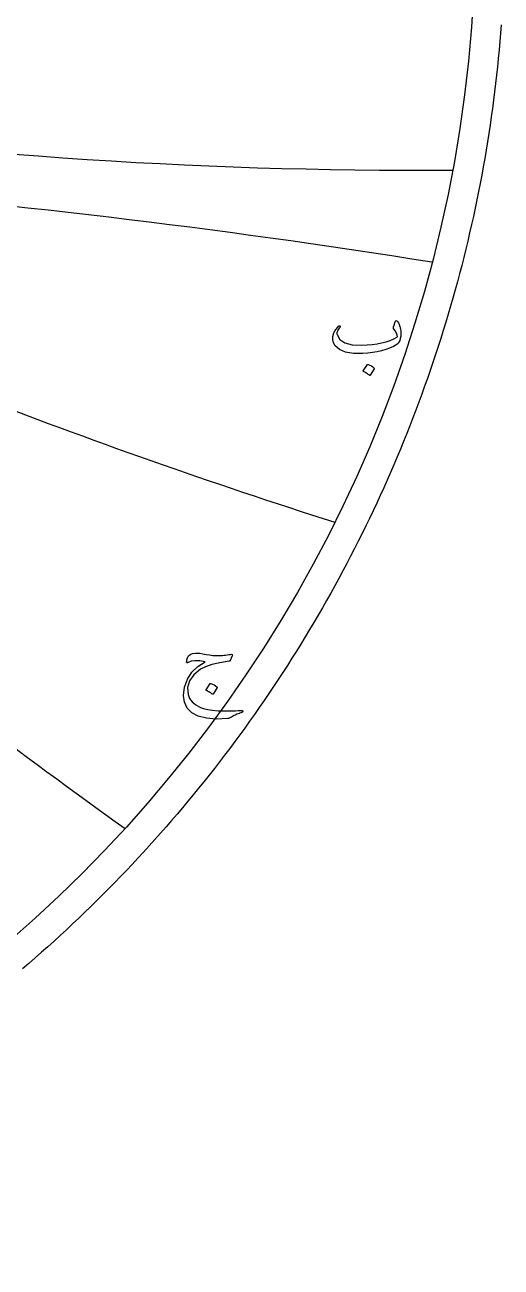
# Model space of a CAD drawing. Header units: millimetres. Extents: x -68 to 68, y -68 to 70.
# Drawn here: x 44.5 to 68.3, y -67 to -5 of the extents above; entities that cross this region are included whole.
import ezdxf

# ---------------------------------------------------------------- set-up
doc = ezdxf.new("R2010")
doc.units = ezdxf.units.MM
for name, color, linetype in [('CUT_OUTER', 1, 'Continuous'), ('ENGRAVE', 7, 'Continuous'), ('ENGRAVE_FINE', 8, 'Continuous'), ('TEXT', 5, 'Continuous')]:
    doc.layers.add(name, color=color, linetype=linetype)

msp = doc.modelspace()

# ---------------------------------------------------------------- linework, layer by layer
at = {"layer": 'CUT_OUTER'}
msp.add_lwpolyline([(68.2895, -5.0373), (68.2573, -5.4563), (68.2225, -5.875), (68.1852, -6.2935), (68.1453, -6.7117), (68.1028, -7.1297), (68.0578, -7.5475), (68.0102, -7.9649), (67.96, -8.3821), (67.9073, -8.7989), (67.8521, -9.2154), (67.7942, -9.6316), (67.7339, -10.0474), (67.6709, -10.4628), (67.6055, -10.8778), (67.5374, -11.2924), (67.4669, -11.7066), (67.3938, -12.1204), (67.3181, -12.5337), (67.24, -12.9465), (67.1593, -13.3588), (67.076, -13.7706), (66.9903, -14.182), (66.902, -14.5927), (66.8112, -15.003), (66.7179, -15.4126), (66.6221, -15.8217), (66.5237, -16.2302), (66.4229, -16.6381), (66.3196, -17.0453), (66.2137, -17.4519), (66.1054, -17.8579), (65.9946, -18.2632), (65.8813, -18.6677), (65.7655, -19.0716), (65.6472, -19.4748), (65.5265, -19.8772), (65.4033, -20.2789), (65.2776, -20.6799), (65.1495, -21.08), (65.0189, -21.4794), (64.8859, -21.8779), (64.7505, -22.2756), (64.6126, -22.6725), (64.4722, -23.0685), (64.3295, -23.4637), (64.1843, -23.858), (64.0367, -24.2513), (63.8867, -24.6438), (63.7343, -25.0354), (63.5795, -25.4259), (63.4222, -25.8156), (63.2627, -26.2042), (63.1007, -26.5919), (62.9363, -26.9786), (62.7696, -27.3643), (62.6005, -27.7489), (62.4291, -28.1325), (62.2553, -28.515), (62.0791, -28.8965), (61.9007, -29.2768), (61.7199, -29.6561), (61.5367, -30.0342), (61.3513, -30.4113), (61.1635, -30.7871), (60.9735, -31.1618), (60.7811, -31.5354), (60.5865, -31.9077), (60.3896, -32.2789), (60.1904, -32.6488), (59.9889, -33.0175), (59.7852, -33.385), (59.5792, -33.7512), (59.371, -34.1161), (59.1605, -34.4798), (58.9479, -34.8421), (58.733, -35.2032), (58.5159, -35.5629), (58.2965, -35.9213), (58.075, -36.2783), (57.8513, -36.634), (57.6255, -36.9882), (57.3974, -37.3411), (57.1672, -37.6926), (56.9349, -38.0427), (56.7004, -38.3913), (56.4638, -38.7385), (56.225, -39.0842), (55.9841, -39.4285), (55.7411, -39.7712), (55.4961, -40.1125), (55.2489, -40.4523), (54.9996, -40.7905), (54.7483, -41.1272), (54.4949, -41.4624), (54.2395, -41.796), (53.982, -42.128), (53.7225, -42.4584), (53.461, -42.7873), (53.1974, -43.1145), (52.9319, -43.4401), (52.6644, -43.764), (52.3948, -44.0864), (52.1233, -44.407), (51.8499, -44.726), (51.5745, -45.0433), (51.2971, -45.3589), (51.0178, -45.6728), (50.7366, -45.985), (50.4535, -46.2954), (50.1685, -46.6042), (49.8816, -46.9111), (49.5928, -47.2163), (49.3022, -47.5197), (49.0097, -47.8213), (48.7153, -48.1211), (48.4191, -48.4191), (48.1211, -48.7153), (47.8213, -49.0097), (47.5197, -49.3022), (47.2163, -49.5928), (46.9111, -49.8816), (46.6042, -50.1685), (46.2954, -50.4535), (45.985, -50.7366), (45.6728, -51.0178), (45.3589, -51.2971), (45.0433, -51.5745), (44.726, -51.8499), (44.407, -52.1233)], dxfattribs=at)
at = {"layer": 'ENGRAVE'}
msp.add_circle((0, 0), 67, dxfattribs=at)
for centre, radius, start, end in [((64.0554, 239.058), 251.3469, 261.538852, 270.412415), ((154.6262, 267.8205), 312.3469, 245.263509, 252.362359), ((291.4844, 291.4844), 414.5477, 228.966788, 234.290925)]:
    msp.add_arc(centre, radius, start, end, dxfattribs=at)
at = {"layer": 'ENGRAVE_FINE'}
msp.add_arc((0, -424.3012), 412.5496, 80.957515, 90, dxfattribs=at)
at = {"layer": 'TEXT'}
for points in [[(63.105, -19.8208), (63.1336, -19.8567), (63.1598, -19.8964), (63.1836, -19.9398), (63.205, -19.9869), (63.2241, -20.0374), (63.2407, -20.0912), (63.2549, -20.1482), (63.2668, -20.2083), (63.2822, -20.3291), (63.2859, -20.4489), (63.2779, -20.5676), (63.2583, -20.6852), (63.2284, -20.7901), (63.1901, -20.8747), (63.1433, -20.9391), (63.0879, -20.9833), (62.9123, -21.0761), (62.726, -21.1589), (62.5291, -21.2316), (62.3215, -21.2941), (62.1033, -21.346), (61.8744, -21.3867), (61.6349, -21.4163), (61.3847, -21.4346), (60.9158, -21.4298), (60.531, -21.3644), (60.2302, -21.2382), (60.0136, -21.0514), (59.9247, -20.9053), (59.8837, -20.748), (59.8907, -20.5795), (59.9455, -20.3999), (59.964, -20.3612), (59.9854, -20.3217), (60.0097, -20.2814), (60.037, -20.2402), (60.0672, -20.1983), (60.1004, -20.1556), (60.1364, -20.1121), (60.1754, -20.0678), (60.1885, -20.0553), (60.202, -20.0476), (60.2161, -20.0446), (60.2308, -20.0465), (60.2406, -20.0502), (60.2489, -20.0571), (60.2555, -20.0673), (60.2606, -20.0806), (60.263, -20.0931), (60.2616, -20.105), (60.2566, -20.1165), (60.2478, -20.1274), (60.2113, -20.1708), (60.1786, -20.2158), (60.1496, -20.2623), (60.1243, -20.3105), (60.107, -20.3565), (60.0977, -20.401), (60.0964, -20.4438), (60.103, -20.4851), (60.2361, -20.7259), (60.4863, -20.8949), (60.8535, -20.992), (61.3379, -21.0173), (61.6041, -21.0071), (61.8579, -20.9849), (62.0991, -20.9507), (62.3279, -20.9045), (62.5444, -20.8463), (62.7489, -20.7762), (62.9414, -20.6941), (63.122, -20.6), (63.1044, -20.5122), (63.0645, -20.4148), (63.0022, -20.3078), (62.9176, -20.1913), (62.9149, -20.1801), (62.9155, -20.1593), (62.9192, -20.129), (62.9261, -20.0891), (62.928, -20.0851), (62.9293, -20.0816), (62.9301, -20.0787), (62.9304, -20.0763), (62.9442, -20.022), (62.9644, -19.9613), (62.9911, -19.8943), (63.0241, -19.8208), (63.0387, -19.7985), (63.0571, -19.791), (63.0791, -19.7985), (63.105, -19.8208)], [(61.6189, -21.9882), (61.6242, -21.9828), (61.6317, -21.9797), (61.6413, -21.9786), (61.653, -21.9797), (61.7357, -22.0132), (61.8137, -22.0542), (61.8869, -22.1026), (61.9553, -22.1585), (61.9619, -22.167), (61.9649, -22.1755), (61.9641, -22.184), (61.9595, -22.1926), (61.7594, -22.5162), (61.752, -22.5239), (61.7424, -22.5258), (61.7307, -22.5218), (61.7168, -22.5119), (61.7049, -22.5034), (61.686, -22.4906), (61.6601, -22.4736), (61.6274, -22.4523), (61.5872, -22.4268), (61.5391, -22.3969), (61.4829, -22.3629), (61.4188, -22.3246), (61.4103, -22.3182), (61.406, -22.3118), (61.406, -22.3054), (61.4103, -22.299)], [(54.8737, -36.5126), (54.7715, -36.7426), (54.7622, -36.7577), (54.7513, -36.7692), (54.7387, -36.7769), (54.7246, -36.7809), (54.2523, -36.8554), (53.8571, -36.9469), (53.539, -37.0555), (53.2982, -37.1811), (52.9605, -37.4566), (52.7436, -37.7592), (52.6475, -38.0889), (52.6723, -38.4458), (52.7473, -38.639), (52.8745, -38.8098), (53.0539, -38.9583), (53.2854, -39.0845), (53.448, -39.1409), (53.6505, -39.1867), (53.893, -39.2218), (54.1753, -39.2463), (54.3254, -39.2535), (54.4734, -39.258), (54.6193, -39.2599), (54.763, -39.2591), (54.904, -39.2559), (55.0419, -39.2506), (55.1765, -39.2431), (55.308, -39.2335), (55.3389, -39.2314), (55.3633, -39.2335), (55.3814, -39.2399), (55.3932, -39.2506), (55.3995, -39.2636), (55.4017, -39.2772), (55.3995, -39.2913), (55.3932, -39.3059), (55.3885, -39.3138), (55.383, -39.3203), (55.3768, -39.3255), (55.3697, -39.3293), (55.3622, -39.3327), (55.3543, -39.3362), (55.3462, -39.3401), (55.3378, -39.3442), (55.2151, -39.3833), (55.1068, -39.4241), (55.0129, -39.4664), (54.9333, -39.5103), (54.8823, -39.542), (54.8359, -39.5688), (54.794, -39.5909), (54.7566, -39.6082), (54.7242, -39.6215), (54.6975, -39.6316), (54.6763, -39.6386), (54.6608, -39.6423), (54.0785, -39.6638), (53.5835, -39.6221), (53.1758, -39.5169), (52.8553, -39.3485), (52.6238, -39.1175), (52.487, -38.829), (52.445, -38.483), (52.4977, -38.0796), (52.6371, -37.6732), (52.8553, -37.327), (53.1523, -37.0409), (53.5281, -36.8149), (53.262, -36.7641), (53.0299, -36.7521), (52.8319, -36.779), (52.668, -36.8447), (52.6536, -36.8501), (52.6403, -36.8533), (52.6281, -36.8543), (52.6169, -36.8533), (52.6076, -36.8498), (52.6009, -36.8437), (52.5969, -36.8349), (52.5956, -36.8235), (52.6015, -36.7705), (52.6105, -36.7181), (52.6228, -36.6662), (52.6382, -36.6148), (52.6925, -36.515), (52.7787, -36.4413), (52.8969, -36.3937), (53.047, -36.3721), (53.142, -36.3729), (53.2609, -36.3838), (53.4038, -36.4048), (53.5707, -36.436), (53.7429, -36.4671), (53.9018, -36.4881), (54.0473, -36.499), (54.1796, -36.4998), (54.2432, -36.497), (54.3105, -36.4929), (54.3816, -36.4875), (54.4564, -36.4807), (54.5349, -36.4723), (54.6171, -36.4621), (54.7031, -36.4499), (54.7928, -36.436), (54.8441, -36.4344), (54.8747, -36.4466), (54.8846, -36.4727), (54.8737, -36.5126)], [(53.7751, -37.8922), (53.7804, -37.8869), (53.7879, -37.8837), (53.7974, -37.8826), (53.8092, -37.8837), (53.8919, -37.9172), (53.9699, -37.9582), (54.0431, -38.0067), (54.1115, -38.0626), (54.1181, -38.0711), (54.1211, -38.0796), (54.1203, -38.0881), (54.1157, -38.0966), (53.9156, -38.4202), (53.9082, -38.4279), (53.8986, -38.4298), (53.8869, -38.4258), (53.873, -38.416), (53.8611, -38.4075), (53.8422, -38.3947), (53.8163, -38.3776), (53.7836, -38.3564), (53.7434, -38.3308), (53.6953, -38.301), (53.6391, -38.2669), (53.575, -38.2286), (53.5664, -38.2222), (53.5622, -38.2158), (53.5622, -38.2095), (53.5664, -38.2031)]]:
    msp.add_lwpolyline(points, close=True, dxfattribs=at)

doc.saveas('drawing.dxf')
